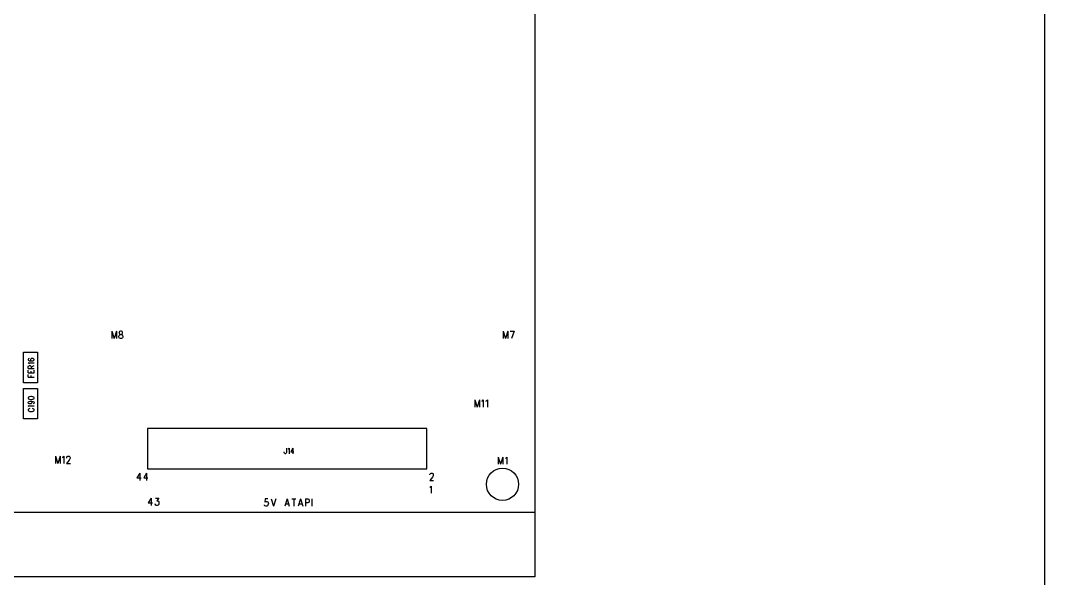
# Model space of a CAD drawing. Extents: x 11.9 to 28.1, y 10.8 to 21.2.
# Drawn here: x 21.74 to 28.09, y 14.28 to 17.74 of the extents above; entities that cross this region are included whole.
import ezdxf

# ---------------------------------------------------------------- set-up
doc = ezdxf.new("R2010")
doc.units = 0
doc.header["$MEASUREMENT"] = 0
doc.layers.add('LAYNR1', color=2, linetype='Continuous')

msp = doc.modelspace()

# ---------------------------------------------------------------- linework, layer by layer
at = {"layer": 'LAYNR1', "color": 7}
for points in [[(28.092, 21.199), (28.092, 10.799)], [(24.932, 19.685), (24.932, 14.285)], [(22.311, 15.809), (22.311, 15.764)], [(22.311, 15.809), (22.325, 15.764)], [(22.339, 15.809), (22.325, 15.764)], [(22.339, 15.809), (22.339, 15.764)], [(22.363, 15.809), (22.358, 15.807), (22.356, 15.803), (22.356, 15.798)], [(22.377, 15.798), (22.377, 15.803), (22.375, 15.807), (22.37, 15.809), (22.363, 15.809)], [(24.736, 15.809), (24.736, 15.764)], [(24.736, 15.809), (24.75, 15.764)], [(24.764, 15.809), (24.75, 15.764)], [(24.764, 15.809), (24.764, 15.764)], [(24.779, 15.809), (24.804, 15.809)], [(24.804, 15.809), (24.787, 15.764)], [(22.363, 15.764), (22.358, 15.766), (22.356, 15.768), (22.354, 15.773), (22.354, 15.779), (22.356, 15.783), (22.36, 15.788), (22.365, 15.79), (22.372, 15.792), (22.375, 15.794), (22.377, 15.798)], [(22.356, 15.798), (22.358, 15.794), (22.361, 15.792), (22.368, 15.79), (22.374, 15.788), (22.377, 15.783), (22.379, 15.779), (22.379, 15.773), (22.377, 15.768), (22.375, 15.766), (22.37, 15.764)], [(22.37, 15.764), (22.363, 15.764)], [(21.763, 15.49), (21.763, 15.679)], [(21.763, 15.679), (21.85, 15.679)], [(21.794, 15.639), (21.792, 15.635)], [(21.792, 15.635), (21.792, 15.632)], [(21.792, 15.632), (21.794, 15.629)], [(21.797, 15.64), (21.794, 15.639)], [(21.794, 15.629), (21.799, 15.626)], [(21.799, 15.626), (21.808, 15.625)], [(21.808, 15.637), (21.806, 15.634)], [(21.806, 15.634), (21.806, 15.632)], [(21.806, 15.632), (21.808, 15.629)], [(21.811, 15.64), (21.808, 15.637)], [(21.808, 15.629), (21.811, 15.626)], [(21.808, 15.625), (21.816, 15.625)], [(21.816, 15.641), (21.811, 15.64)], [(21.811, 15.626), (21.816, 15.625)], [(21.818, 15.641), (21.816, 15.641)], [(21.816, 15.625), (21.823, 15.626)], [(21.823, 15.64), (21.818, 15.641)], [(21.826, 15.637), (21.823, 15.64)], [(21.823, 15.626), (21.826, 15.629)], [(21.828, 15.634), (21.826, 15.637)], [(21.826, 15.629), (21.828, 15.632)], [(21.828, 15.632), (21.828, 15.634)], [(21.85, 15.679), (21.85, 15.49)], [(21.797, 15.61), (21.792, 15.614)], [(21.792, 15.614), (21.828, 15.614)], [(21.792, 15.59), (21.794, 15.594)], [(21.792, 15.579), (21.792, 15.59)], [(21.792, 15.579), (21.828, 15.579)], [(21.792, 15.551), (21.792, 15.567)], [(21.794, 15.594), (21.796, 15.595)], [(21.796, 15.595), (21.799, 15.596)], [(21.799, 15.607), (21.797, 15.61)], [(21.799, 15.596), (21.803, 15.596)], [(21.803, 15.596), (21.806, 15.595)], [(21.806, 15.595), (21.808, 15.594)], [(21.808, 15.594), (21.809, 15.59)], [(21.809, 15.587), (21.828, 15.596)], [(21.809, 15.59), (21.809, 15.579)], [(21.809, 15.551), (21.809, 15.561)], [(21.828, 15.551), (21.828, 15.567)], [(21.85, 15.49), (21.763, 15.49)], [(21.792, 15.551), (21.828, 15.551)], [(21.792, 15.524), (21.792, 15.54)], [(21.792, 15.524), (21.828, 15.524)], [(21.809, 15.524), (21.809, 15.534)], [(21.763, 15.265), (21.763, 15.454)], [(21.763, 15.454), (21.85, 15.454)], [(21.85, 15.454), (21.85, 15.265)], [(21.794, 15.4), (21.792, 15.396)], [(21.792, 15.396), (21.792, 15.394)], [(21.792, 15.394), (21.794, 15.39)], [(21.792, 15.367), (21.794, 15.371)], [(21.792, 15.366), (21.792, 15.367)], [(21.794, 15.362), (21.792, 15.366)], [(21.799, 15.402), (21.794, 15.4)], [(21.794, 15.39), (21.799, 15.387)], [(21.794, 15.371), (21.797, 15.374)], [(21.797, 15.374), (21.804, 15.375)], [(21.808, 15.404), (21.799, 15.402)], [(21.799, 15.387), (21.808, 15.386)], [(21.804, 15.375), (21.809, 15.374)], [(21.804, 15.375), (21.813, 15.375)], [(21.813, 15.404), (21.808, 15.404)], [(21.808, 15.386), (21.813, 15.386)], [(21.809, 15.374), (21.813, 15.371)], [(21.821, 15.402), (21.813, 15.404)], [(21.813, 15.386), (21.821, 15.387)], [(21.813, 15.375), (21.821, 15.374)], [(21.813, 15.371), (21.814, 15.367)], [(21.814, 15.366), (21.813, 15.362)], [(21.814, 15.367), (21.814, 15.366)], [(21.826, 15.4), (21.821, 15.402)], [(21.821, 15.387), (21.826, 15.39)], [(21.821, 15.374), (21.826, 15.371)], [(21.828, 15.396), (21.826, 15.4)], [(21.826, 15.39), (21.828, 15.394)], [(21.826, 15.371), (21.828, 15.367)], [(21.828, 15.365), (21.826, 15.361)], [(21.828, 15.394), (21.828, 15.396)], [(21.828, 15.367), (21.828, 15.365)], [(24.561, 15.384), (24.561, 15.339)], [(24.561, 15.384), (24.575, 15.339)], [(24.589, 15.384), (24.575, 15.339)], [(24.589, 15.384), (24.589, 15.339)], [(24.604, 15.376), (24.608, 15.378), (24.613, 15.384), (24.613, 15.339)], [(24.629, 15.376), (24.632, 15.378), (24.638, 15.384), (24.638, 15.339)], [(21.797, 15.344), (21.792, 15.347)], [(21.792, 15.347), (21.828, 15.347)], [(21.794, 15.326), (21.792, 15.324)], [(21.792, 15.324), (21.792, 15.319)], [(21.792, 15.319), (21.794, 15.316)], [(21.797, 15.36), (21.794, 15.362)], [(21.797, 15.329), (21.794, 15.326)], [(21.794, 15.316), (21.797, 15.314)], [(21.803, 15.359), (21.797, 15.36)], [(21.799, 15.341), (21.797, 15.344)], [(21.801, 15.33), (21.797, 15.329)], [(21.797, 15.314), (21.801, 15.312)], [(21.801, 15.312), (21.806, 15.311)], [(21.804, 15.359), (21.803, 15.359)], [(21.809, 15.36), (21.804, 15.359)], [(21.806, 15.311), (21.814, 15.311)], [(21.813, 15.362), (21.809, 15.36)], [(21.814, 15.311), (21.819, 15.312)], [(21.823, 15.329), (21.819, 15.33)], [(21.819, 15.312), (21.823, 15.314)], [(21.826, 15.361), (21.823, 15.36)], [(21.826, 15.326), (21.823, 15.329)], [(21.823, 15.314), (21.826, 15.316)], [(21.828, 15.324), (21.826, 15.326)], [(21.826, 15.316), (21.828, 15.319)], [(21.828, 15.319), (21.828, 15.324)], [(21.85, 15.265), (21.763, 15.265)], [(24.263, 15.205), (22.531, 15.205)], [(22.531, 15.205), (22.531, 14.955)], [(24.263, 14.955), (24.263, 15.205)], [(23.392, 15.084), (23.392, 15.057), (23.39, 15.052), (23.389, 15.05), (23.387, 15.049), (23.384, 15.049), (23.382, 15.05), (23.381, 15.052), (23.379, 15.057), (23.379, 15.061)], [(23.403, 15.077), (23.406, 15.079), (23.409, 15.084), (23.409, 15.049)], [(23.433, 15.084), (23.42, 15.061), (23.439, 15.061)], [(23.433, 15.084), (23.433, 15.049)], [(21.961, 15.034), (21.961, 14.989)], [(21.961, 15.034), (21.975, 14.989)], [(21.989, 15.034), (21.975, 14.989)], [(21.989, 15.034), (21.989, 14.989)], [(22.004, 15.026), (22.008, 15.028), (22.013, 15.034), (22.013, 14.989)], [(22.031, 15.023), (22.031, 15.026), (22.032, 15.03), (22.034, 15.032), (22.038, 15.034), (22.045, 15.034), (22.048, 15.032), (22.05, 15.03), (22.052, 15.026), (22.052, 15.021), (22.05, 15.017), (22.046, 15.01), (22.029, 14.989)], [(22.029, 14.989), (22.053, 14.989)], [(24.706, 15.029), (24.706, 14.984)], [(24.706, 15.029), (24.72, 14.984)], [(24.734, 15.029), (24.72, 14.984)], [(24.734, 15.029), (24.734, 14.984)], [(24.75, 15.021), (24.753, 15.023), (24.758, 15.029), (24.758, 14.984)], [(22.483, 14.929), (22.466, 14.899), (22.492, 14.899)], [(22.483, 14.929), (22.483, 14.884)], [(22.525, 14.929), (22.508, 14.899), (22.534, 14.899)], [(22.525, 14.929), (22.525, 14.884)], [(22.531, 14.955), (24.263, 14.955)], [(24.282, 14.918), (24.282, 14.921), (24.284, 14.925), (24.286, 14.927), (24.289, 14.929), (24.296, 14.929), (24.3, 14.927), (24.302, 14.925), (24.303, 14.921), (24.303, 14.916), (24.302, 14.912), (24.298, 14.905), (24.281, 14.884)], [(24.281, 14.884), (24.305, 14.884)], [(24.281, 14.841), (24.284, 14.843), (24.289, 14.849), (24.289, 14.804)], [(22.553, 14.774), (22.536, 14.744), (22.562, 14.744)], [(22.553, 14.774), (22.553, 14.729)], [(22.587, 14.729), (22.581, 14.731), (22.58, 14.733), (22.578, 14.738)], [(22.581, 14.774), (22.601, 14.774), (22.59, 14.757), (22.595, 14.757), (22.599, 14.755), (22.601, 14.753), (22.602, 14.746)], [(22.592, 14.729), (22.587, 14.729)], [(22.602, 14.746), (22.602, 14.742), (22.601, 14.735), (22.597, 14.731), (22.592, 14.729)], [(23.264, 14.724), (23.259, 14.726), (23.257, 14.728), (23.256, 14.733)], [(23.278, 14.769), (23.261, 14.769), (23.259, 14.75), (23.261, 14.752), (23.266, 14.754), (23.271, 14.754), (23.277, 14.752), (23.28, 14.748), (23.282, 14.741)], [(23.282, 14.741), (23.28, 14.737), (23.278, 14.73), (23.275, 14.726), (23.27, 14.724)], [(23.298, 14.769), (23.312, 14.724)], [(23.326, 14.769), (23.312, 14.724)], [(23.396, 14.769), (23.382, 14.724)], [(23.387, 14.739), (23.404, 14.739)], [(23.396, 14.769), (23.41, 14.724)], [(23.426, 14.769), (23.45, 14.769)], [(23.438, 14.769), (23.438, 14.724)], [(23.48, 14.769), (23.466, 14.724)], [(23.471, 14.739), (23.489, 14.739)], [(23.48, 14.769), (23.494, 14.724)], [(23.51, 14.769), (23.51, 14.724)], [(23.51, 14.769), (23.525, 14.769), (23.531, 14.767), (23.532, 14.765), (23.534, 14.761), (23.534, 14.754), (23.532, 14.75), (23.531, 14.748), (23.525, 14.745), (23.51, 14.745)], [(23.55, 14.769), (23.55, 14.724)], [(24.932, 14.685), (14.582, 14.685)], [(23.27, 14.724), (23.264, 14.724)], [(24.932, 14.285), (14.582, 14.285)]]:
    msp.add_lwpolyline(points, dxfattribs=at)
msp.add_circle((24.732, 14.86), 0.1, dxfattribs=at)

doc.saveas('drawing.dxf')
